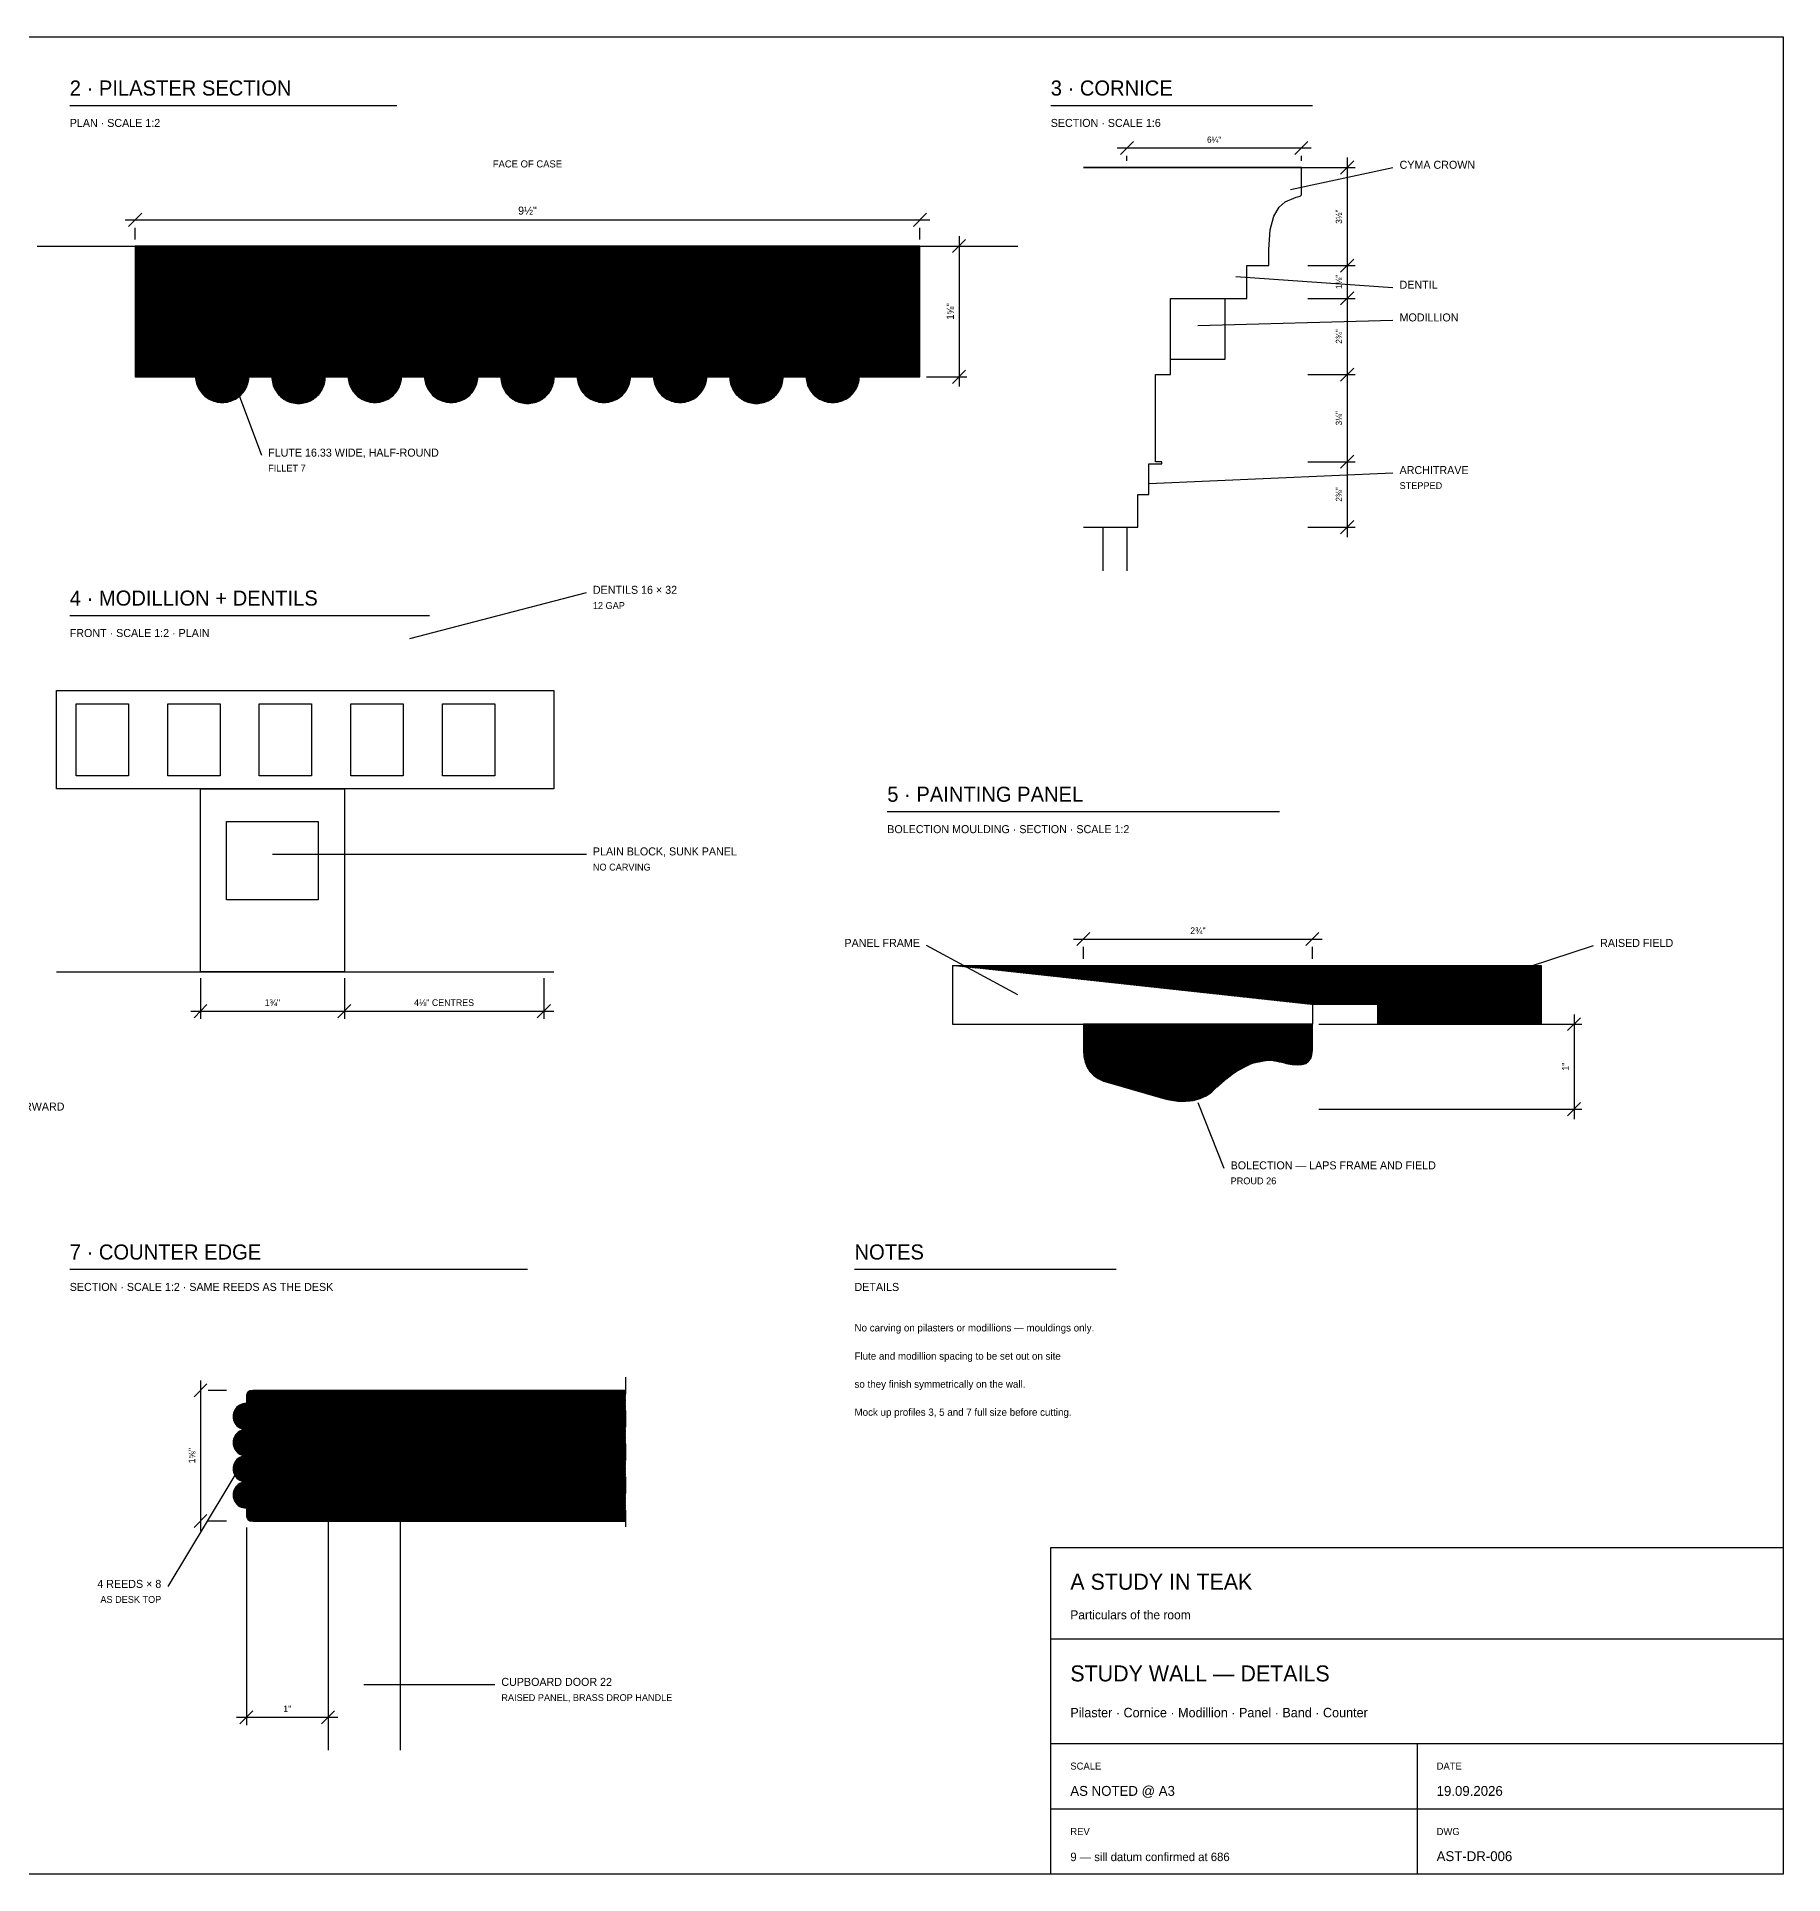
# Model space of a CAD drawing. Header units: inches. Extents: x 0.3 to 16.2, y 0.3 to 11.4.
# Drawn here: x 5.71 to 16.22, y 0.31 to 11.38 of the extents above; entities that cross this region are included whole.
import ezdxf
from ezdxf.enums import TextEntityAlignment as Align

# ---------------------------------------------------------------- set-up
doc = ezdxf.new("R2010")
doc.units = ezdxf.units.IN
doc.header["$LTSCALE"] = 0.009843
doc.header["$MEASUREMENT"] = 0
doc.linetypes.add('DASHED', pattern=[0.6, 0.5, -0.1])
for name, color, linetype in [('DIMENSIONS', 1, 'Continuous'), ('GEOMETRY', 7, 'Continuous'), ('HATCH', 8, 'Continuous'), ('TEXT', 7, 'Continuous')]:
    doc.layers.add(name, color=color, linetype=linetype)

msp = doc.modelspace()

# ---------------------------------------------------------------- hatches: boundary and pattern name
at = {"layer": 'HATCH'}
h = msp.add_hatch(dxfattribs=at)
h.set_pattern_fill('ANSI31', scale=0.015748031)
h.paths.add_polyline_path([(6.299, 10.118), (6.299, 9.331), (6.594, 9.331), (6.663, 9.331), (6.665, 9.31), (6.67, 9.29), (6.677, 9.271), (6.687, 9.253), (6.699, 9.236), (6.712, 9.221), (6.728, 9.207), (6.745, 9.196), (6.764, 9.187), (6.783, 9.181), (6.804, 9.177), (6.824, 9.176), (6.845, 9.177), (6.865, 9.181), (6.884, 9.187), (6.903, 9.196), (6.92, 9.207), (6.936, 9.221), (6.95, 9.236), (6.961, 9.253), (6.971, 9.271), (6.978, 9.29), (6.983, 9.31), (6.985, 9.331), (7.123, 9.331), (7.124, 9.31), (7.128, 9.289), (7.135, 9.269), (7.144, 9.25), (7.156, 9.233), (7.17, 9.217), (7.186, 9.203), (7.203, 9.191), (7.222, 9.182), (7.242, 9.175), (7.262, 9.171), (7.283, 9.17), (7.305, 9.171), (7.325, 9.175), (7.345, 9.182), (7.364, 9.191), (7.381, 9.203), (7.397, 9.217), (7.411, 9.233), (7.423, 9.25), (7.432, 9.269), (7.439, 9.289), (7.443, 9.31), (7.444, 9.331), (7.582, 9.331), (7.584, 9.31), (7.589, 9.29), (7.596, 9.271), (7.605, 9.253), (7.617, 9.236), (7.631, 9.221), (7.647, 9.207), (7.664, 9.196), (7.683, 9.187), (7.702, 9.181), (7.722, 9.177), (7.743, 9.176), (7.763, 9.177), (7.784, 9.181), (7.803, 9.187), (7.822, 9.196), (7.839, 9.207), (7.855, 9.221), (7.868, 9.236), (7.88, 9.253), (7.89, 9.271), (7.897, 9.29), (7.902, 9.31), (7.904, 9.331), (8.041, 9.331), (8.043, 9.31), (8.048, 9.29), (8.055, 9.271), (8.065, 9.253), (8.077, 9.236), (8.09, 9.221), (8.106, 9.207), (8.123, 9.196), (8.142, 9.187), (8.161, 9.181), (8.181, 9.177), (8.202, 9.176), (8.223, 9.177), (8.243, 9.181), (8.262, 9.187), (8.281, 9.196), (8.298, 9.207), (8.314, 9.221), (8.328, 9.236), (8.339, 9.253), (8.349, 9.271), (8.356, 9.29), (8.361, 9.31), (8.363, 9.331), (8.501, 9.331), (8.502, 9.31), (8.506, 9.289), (8.513, 9.269), (8.522, 9.25), (8.534, 9.233), (8.548, 9.217), (8.563, 9.203), (8.581, 9.191), (8.6, 9.182), (8.62, 9.175), (8.64, 9.171), (8.661, 9.17), (8.682, 9.171), (8.703, 9.175), (8.723, 9.182), (8.742, 9.191), (8.759, 9.203), (8.775, 9.217), (8.789, 9.233), (8.801, 9.25), (8.81, 9.269), (8.817, 9.289), (8.821, 9.31), (8.822, 9.331), (8.96, 9.331), (8.962, 9.31), (8.967, 9.29), (8.974, 9.271), (8.983, 9.253), (8.995, 9.236), (9.009, 9.221), (9.025, 9.207), (9.042, 9.196), (9.061, 9.187), (9.08, 9.181), (9.1, 9.177), (9.121, 9.176), (9.141, 9.177), (9.161, 9.181), (9.181, 9.187), (9.2, 9.196), (9.217, 9.207), (9.232, 9.221), (9.246, 9.236), (9.258, 9.253), (9.268, 9.271), (9.275, 9.29), (9.279, 9.31), (9.281, 9.331), (9.419, 9.331), (9.421, 9.31), (9.426, 9.29), (9.433, 9.271), (9.443, 9.253), (9.454, 9.236), (9.468, 9.221), (9.484, 9.207), (9.501, 9.196), (9.52, 9.187), (9.539, 9.181), (9.559, 9.177), (9.58, 9.176), (9.601, 9.177), (9.621, 9.181), (9.64, 9.187), (9.659, 9.196), (9.676, 9.207), (9.692, 9.221), (9.706, 9.236), (9.717, 9.253), (9.727, 9.271), (9.734, 9.29), (9.739, 9.31), (9.741, 9.331), (9.879, 9.331), (9.88, 9.31), (9.884, 9.289), (9.891, 9.269), (9.9, 9.25), (9.912, 9.233), (9.926, 9.217), (9.941, 9.203), (9.959, 9.191), (9.978, 9.182), (9.998, 9.175), (10.018, 9.171), (10.039, 9.17), (10.06, 9.171), (10.081, 9.175), (10.101, 9.182), (10.12, 9.191), (10.137, 9.203), (10.153, 9.217), (10.167, 9.233), (10.179, 9.25), (10.188, 9.269), (10.195, 9.289), (10.199, 9.31), (10.2, 9.331), (10.338, 9.331), (10.34, 9.31), (10.345, 9.29), (10.352, 9.271), (10.361, 9.253), (10.373, 9.236), (10.387, 9.221), (10.403, 9.207), (10.42, 9.196), (10.439, 9.187), (10.458, 9.181), (10.478, 9.177), (10.499, 9.176), (10.519, 9.177), (10.539, 9.181), (10.559, 9.187), (10.578, 9.196), (10.595, 9.207), (10.61, 9.221), (10.624, 9.236), (10.636, 9.253), (10.646, 9.271), (10.653, 9.29), (10.657, 9.31), (10.659, 9.331), (11.024, 9.331), (11.024, 10.118), (6.299, 10.118)])
h = msp.add_hatch(dxfattribs=at)
h.set_pattern_fill('ANSI31', scale=0.015748031)
h.paths.add_polyline_path([(11.22, 5.787), (14.764, 5.787), (14.764, 5.433), (13.78, 5.433), (13.78, 5.551), (13.386, 5.551)])
h = msp.add_hatch(dxfattribs=at)
h.set_pattern_fill('ANSI31', scale=0.015748031)
h.paths.add_polyline_path([(12.008, 5.433), (12.008, 5.276), (12.018, 5.204), (12.047, 5.148), (12.096, 5.106), (12.165, 5.079), (12.441, 5), (12.552, 4.973), (12.648, 4.97), (12.729, 4.993), (12.795, 5.039), (12.911, 5.138), (13.022, 5.197), (13.127, 5.217), (13.228, 5.197), (13.297, 5.187), (13.346, 5.197), (13.376, 5.226), (13.386, 5.276), (13.386, 5.433), (12.008, 5.433)])
h = msp.add_hatch(dxfattribs=at)
h.set_pattern_fill('ANSI31', scale=0.01574803)
h.paths.add_polyline_path([(9.252, 3.228), (7.008, 3.228), (6.991, 3.226), (6.978, 3.219), (6.971, 3.206), (6.969, 3.189), (6.969, 3.15), (6.958, 3.149), (6.948, 3.147), (6.938, 3.144), (6.929, 3.139), (6.921, 3.133), (6.913, 3.127), (6.906, 3.119), (6.9, 3.11), (6.896, 3.101), (6.892, 3.091), (6.89, 3.081), (6.89, 3.071), (6.89, 3.061), (6.892, 3.05), (6.896, 3.041), (6.9, 3.031), (6.906, 3.023), (6.913, 3.015), (6.921, 3.008), (6.929, 3.003), (6.938, 2.998), (6.948, 2.995), (6.958, 2.993), (6.969, 2.992), (6.958, 2.991), (6.948, 2.989), (6.938, 2.986), (6.929, 2.982), (6.921, 2.976), (6.913, 2.969), (6.906, 2.961), (6.9, 2.953), (6.896, 2.943), (6.892, 2.934), (6.89, 2.924), (6.89, 2.913), (6.89, 2.903), (6.892, 2.893), (6.896, 2.883), (6.9, 2.874), (6.906, 2.865), (6.913, 2.858), (6.921, 2.851), (6.929, 2.845), (6.938, 2.841), (6.948, 2.837), (6.958, 2.835), (6.969, 2.835), (6.958, 2.834), (6.948, 2.832), (6.938, 2.829), (6.929, 2.824), (6.921, 2.818), (6.913, 2.812), (6.906, 2.804), (6.9, 2.795), (6.896, 2.786), (6.892, 2.776), (6.89, 2.766), (6.89, 2.756), (6.89, 2.746), (6.892, 2.736), (6.896, 2.726), (6.9, 2.717), (6.906, 2.708), (6.913, 2.7), (6.921, 2.693), (6.929, 2.688), (6.938, 2.683), (6.948, 2.68), (6.958, 2.678), (6.969, 2.677), (6.958, 2.676), (6.948, 2.674), (6.938, 2.671), (6.929, 2.667), (6.921, 2.661), (6.913, 2.654), (6.906, 2.646), (6.9, 2.638), (6.896, 2.629), (6.892, 2.619), (6.89, 2.609), (6.89, 2.598), (6.89, 2.588), (6.892, 2.578), (6.896, 2.568), (6.9, 2.559), (6.906, 2.55), (6.913, 2.543), (6.921, 2.536), (6.929, 2.53), (6.938, 2.526), (6.948, 2.522), (6.958, 2.52), (6.969, 2.52), (6.969, 2.48), (6.971, 2.463), (6.978, 2.451), (6.991, 2.443), (7.008, 2.441), (9.252, 2.441)])

# ---------------------------------------------------------------- linework, layer by layer
at = {"layer": 'DIMENSIONS'}
for p, q in [((12.231, 10.669), (12.31, 10.748)), ((13.281, 10.669), (13.359, 10.748)), ((12.211, 10.709), (13.379, 10.709)), ((12.27, 10.63), (12.27, 10.661)), ((13.32, 10.63), (13.32, 10.661)), ((13.556, 10.551), (13.635, 10.63)), ((13.596, 10.65), (13.596, 8.366)), ((13.359, 10.591), (13.643, 10.591)), ((6.26, 10.236), (6.339, 10.315)), ((10.984, 10.236), (11.063, 10.315)), ((6.24, 10.276), (11.083, 10.276)), ((6.299, 10.157), (6.299, 10.228)), ((11.024, 10.157), (11.024, 10.228)), ((11.063, 10.118), (11.307, 10.118)), ((11.22, 10.079), (11.299, 10.157)), ((11.26, 10.177), (11.26, 9.272)), ((13.359, 10), (13.643, 10)), ((13.556, 9.961), (13.635, 10.039)), ((13.359, 9.803), (13.643, 9.803)), ((13.556, 9.764), (13.635, 9.843)), ((11.063, 9.331), (11.307, 9.331)), ((11.22, 9.291), (11.299, 9.37)), ((13.359, 9.344), (13.643, 9.344)), ((13.556, 9.304), (13.635, 9.383)), ((13.556, 8.78), (13.635, 8.858)), ((13.359, 8.819), (13.643, 8.819)), ((13.359, 8.425), (13.643, 8.425)), ((13.556, 8.386), (13.635, 8.465)), ((11.969, 5.906), (12.047, 5.984)), ((13.346, 5.906), (13.425, 5.984)), ((11.949, 5.945), (13.445, 5.945)), ((12.008, 5.827), (12.008, 5.898)), ((13.386, 5.827), (13.386, 5.898)), ((6.693, 5.709), (6.693, 5.465)), ((7.559, 5.709), (7.559, 5.465)), ((7.559, 5.709), (7.559, 5.465)), ((8.76, 5.709), (8.76, 5.465)), ((6.654, 5.472), (6.732, 5.551)), ((7.52, 5.472), (7.598, 5.551)), ((7.52, 5.472), (7.598, 5.551)), ((8.72, 5.472), (8.799, 5.551)), ((6.634, 5.512), (7.618, 5.512)), ((7.5, 5.512), (8.819, 5.512)), ((13.425, 5.433), (15.008, 5.433)), ((14.921, 5.394), (15, 5.472)), ((14.961, 5.492), (14.961, 4.862)), ((13.425, 4.921), (15.008, 4.921)), ((14.921, 4.882), (15, 4.961)), ((6.654, 3.189), (6.732, 3.268)), ((6.693, 3.287), (6.693, 2.382)), ((6.85, 3.228), (6.74, 3.228)), ((6.654, 2.402), (6.732, 2.48)), ((6.85, 2.441), (6.74, 2.441)), ((6.969, 2.402), (6.969, 1.213)), ((7.461, 2.402), (7.461, 1.213)), ((6.909, 1.26), (7.52, 1.26)), ((6.929, 1.22), (7.008, 1.299)), ((7.421, 1.22), (7.5, 1.299))]:
    msp.add_line(p, q, dxfattribs=at)
at = {"layer": 'GEOMETRY'}
for p, q in [((5.906, 10.965), (7.874, 10.965)), ((11.811, 10.965), (13.386, 10.965)), ((13.255, 10.459), (13.871, 10.591)), ((5.709, 10.118), (11.614, 10.118)), ((12.926, 9.934), (13.871, 9.869)), ((12.697, 9.639), (13.871, 9.672)), ((6.824, 9.491), (7.06, 8.858)), ((12.402, 8.688), (13.871, 8.753)), ((7.953, 7.756), (9.016, 8.031)), ((5.906, 7.894), (8.071, 7.894)), ((10.827, 6.713), (13.189, 6.713)), ((7.126, 6.457), (9.016, 6.457)), ((11.614, 5.61), (11.063, 5.906)), ((14.173, 5.61), (15.079, 5.906)), ((5.827, 5.748), (8.819, 5.748)), ((12.697, 4.961), (12.854, 4.567)), ((5.906, 3.957), (8.661, 3.957)), ((10.63, 3.957), (12.205, 3.957)), ((6.969, 2.835), (6.496, 2.047)), ((11.811, 1.732), (16.22, 1.732)), ((7.677, 1.457), (8.465, 1.457)), ((11.811, 1.102), (16.22, 1.102)), ((14.016, 1.102), (14.016, 0.315)), ((11.811, 0.709), (16.22, 0.709))]:
    msp.add_line(p, q, dxfattribs=at)
for points in [[(0.315, 11.378), (16.22, 11.378), (16.22, 0.315), (0.315, 0.315), (0.315, 11.378)], [(12.27, 8.425), (12.336, 8.425), (12.336, 8.622), (12.402, 8.622), (12.402, 8.806), (12.48, 8.806), (12.48, 8.819), (12.441, 8.819), (12.441, 9.344), (12.533, 9.344), (12.533, 9.436), (12.861, 9.436), (12.861, 9.803), (12.992, 9.803), (12.992, 10), (13.123, 10), (13.123, 10.098), (13.132, 10.215), (13.154, 10.297), (13.186, 10.352), (13.222, 10.385), (13.289, 10.412), (13.312, 10.418), (13.32, 10.427), (13.32, 10.591), (12.008, 10.591)], [(12.008, 10.591), (13.451, 10.591)], [(6.299, 10.118), (6.299, 9.331), (6.594, 9.331), (6.663, 9.331)], [(10.659, 9.331), (11.024, 9.331), (11.024, 10.118), (6.299, 10.118)], [(12.533, 9.436), (12.533, 9.803), (12.573, 9.803), (12.641, 9.803), (12.737, 9.803), (12.861, 9.803)], [(6.985, 9.331), (7.123, 9.331)], [(7.444, 9.331), (7.582, 9.331)], [(7.904, 9.331), (8.041, 9.331)], [(8.363, 9.331), (8.501, 9.331)], [(8.822, 9.331), (8.96, 9.331)], [(9.281, 9.331), (9.419, 9.331)], [(9.741, 9.331), (9.879, 9.331)], [(10.2, 9.331), (10.338, 9.331)], [(12.008, 8.425), (12.27, 8.425), (12.27, 8.163)], [(12.008, 8.425), (12.27, 8.425)], [(12.126, 8.425), (12.27, 8.425), (12.27, 8.163)], [(12.126, 8.163), (12.126, 8.425)], [(5.827, 7.441), (8.819, 7.441), (8.819, 6.85), (5.827, 6.85), (5.827, 7.441)], [(5.945, 7.362), (6.26, 7.362), (6.26, 6.929), (5.945, 6.929), (5.945, 7.362)], [(6.496, 7.362), (6.811, 7.362), (6.811, 6.929), (6.496, 6.929), (6.496, 7.362)], [(7.047, 7.362), (7.362, 7.362), (7.362, 6.929), (7.047, 6.929), (7.047, 7.362)], [(7.598, 7.362), (7.913, 7.362), (7.913, 6.929), (7.598, 6.929), (7.598, 7.362)], [(8.15, 7.362), (8.465, 7.362), (8.465, 6.929), (8.15, 6.929), (8.15, 7.362)], [(6.693, 6.85), (7.559, 6.85), (7.559, 5.748), (6.693, 5.748), (6.693, 6.85)], [(6.85, 6.654), (7.402, 6.654), (7.402, 6.181), (6.85, 6.181), (6.85, 6.654)], [(11.22, 5.787), (14.764, 5.787), (14.764, 5.433), (13.78, 5.433), (13.78, 5.551), (13.386, 5.551)], [(11.22, 5.787), (11.22, 5.433), (12.008, 5.433)], [(13.386, 5.551), (13.386, 5.433)], [(12.008, 5.433), (12.008, 5.276)], [(13.386, 5.276), (13.386, 5.433), (12.008, 5.433)], [(12.165, 5.079), (12.441, 5)], [(9.252, 3.228), (7.008, 3.228)], [(6.969, 3.189), (6.969, 3.15)], [(6.969, 2.52), (6.969, 2.48)], [(7.008, 2.441), (9.252, 2.441)], [(7.461, 2.441), (7.461, 1.063)], [(7.894, 2.441), (7.894, 1.063)], [(11.811, 2.283), (16.22, 2.283), (16.22, 0.315), (11.811, 0.315), (11.811, 2.283)]]:
    msp.add_lwpolyline(points, dxfattribs=at)
at = {"layer": 'GEOMETRY', "linetype": 'DASHED'}
msp.add_lwpolyline([(9.252, 3.307), (9.252, 2.362)], dxfattribs=at)
at = {"layer": 'GEOMETRY'}
for points, knots in [([(6.663, 9.331), (6.664, 9.303), (6.672, 9.276), (6.687, 9.253), (6.701, 9.229), (6.721, 9.21), (6.745, 9.196), (6.769, 9.183), (6.797, 9.176), (6.824, 9.176), (6.852, 9.176), (6.879, 9.183), (6.903, 9.196), (6.927, 9.21), (6.947, 9.229), (6.961, 9.253), (6.976, 9.276), (6.984, 9.303), (6.985, 9.331)], [0, 0, 0, 0, 1, 1, 1, 2, 2, 2, 3, 3, 3, 4, 4, 4, 5, 5, 5, 6, 6, 6, 6]), ([(7.123, 9.331), (7.123, 9.302), (7.13, 9.275), (7.144, 9.25), (7.158, 9.226), (7.179, 9.206), (7.203, 9.191), (7.227, 9.177), (7.255, 9.17), (7.283, 9.17), (7.312, 9.17), (7.339, 9.177), (7.364, 9.191), (7.388, 9.206), (7.409, 9.226), (7.423, 9.25), (7.437, 9.275), (7.444, 9.302), (7.444, 9.331)], [0, 0, 0, 0, 1, 1, 1, 2, 2, 2, 3, 3, 3, 4, 4, 4, 5, 5, 5, 6, 6, 6, 6]), ([(7.582, 9.331), (7.583, 9.303), (7.591, 9.276), (7.605, 9.253), (7.62, 9.229), (7.64, 9.21), (7.664, 9.196), (7.688, 9.183), (7.715, 9.176), (7.743, 9.176), (7.77, 9.176), (7.798, 9.183), (7.822, 9.196), (7.846, 9.21), (7.866, 9.229), (7.88, 9.253), (7.895, 9.276), (7.903, 9.303), (7.904, 9.331)], [0, 0, 0, 0, 1, 1, 1, 2, 2, 2, 3, 3, 3, 4, 4, 4, 5, 5, 5, 6, 6, 6, 6]), ([(8.041, 9.331), (8.042, 9.303), (8.05, 9.276), (8.065, 9.253), (8.079, 9.229), (8.099, 9.21), (8.123, 9.196), (8.147, 9.183), (8.174, 9.176), (8.202, 9.176), (8.23, 9.176), (8.257, 9.183), (8.281, 9.196), (8.305, 9.21), (8.325, 9.229), (8.339, 9.253), (8.354, 9.276), (8.362, 9.303), (8.363, 9.331)], [0, 0, 0, 0, 1, 1, 1, 2, 2, 2, 3, 3, 3, 4, 4, 4, 5, 5, 5, 6, 6, 6, 6]), ([(8.501, 9.331), (8.501, 9.302), (8.508, 9.275), (8.522, 9.25), (8.536, 9.226), (8.557, 9.206), (8.581, 9.191), (8.605, 9.177), (8.633, 9.17), (8.661, 9.17), (8.69, 9.17), (8.717, 9.177), (8.742, 9.191), (8.766, 9.206), (8.787, 9.226), (8.801, 9.25), (8.815, 9.275), (8.822, 9.302), (8.822, 9.331)], [0, 0, 0, 0, 1, 1, 1, 2, 2, 2, 3, 3, 3, 4, 4, 4, 5, 5, 5, 6, 6, 6, 6]), ([(8.96, 9.331), (8.961, 9.303), (8.969, 9.276), (8.983, 9.253), (8.998, 9.229), (9.018, 9.21), (9.042, 9.196), (9.066, 9.183), (9.093, 9.176), (9.121, 9.176), (9.148, 9.176), (9.175, 9.183), (9.2, 9.196), (9.224, 9.21), (9.244, 9.229), (9.258, 9.253), (9.272, 9.276), (9.281, 9.303), (9.281, 9.331)], [0, 0, 0, 0, 1, 1, 1, 2, 2, 2, 3, 3, 3, 4, 4, 4, 5, 5, 5, 6, 6, 6, 6]), ([(9.419, 9.331), (9.42, 9.303), (9.428, 9.276), (9.443, 9.253), (9.457, 9.229), (9.477, 9.21), (9.501, 9.196), (9.525, 9.183), (9.552, 9.176), (9.58, 9.176), (9.608, 9.176), (9.635, 9.183), (9.659, 9.196), (9.683, 9.21), (9.703, 9.229), (9.717, 9.253), (9.732, 9.276), (9.74, 9.303), (9.741, 9.331)], [0, 0, 0, 0, 1, 1, 1, 2, 2, 2, 3, 3, 3, 4, 4, 4, 5, 5, 5, 6, 6, 6, 6]), ([(9.879, 9.331), (9.879, 9.302), (9.886, 9.275), (9.9, 9.25), (9.914, 9.226), (9.935, 9.206), (9.959, 9.191), (9.983, 9.177), (10.011, 9.17), (10.039, 9.17), (10.068, 9.17), (10.095, 9.177), (10.12, 9.191), (10.144, 9.206), (10.165, 9.226), (10.179, 9.25), (10.193, 9.275), (10.2, 9.302), (10.2, 9.331)], [0, 0, 0, 0, 1, 1, 1, 2, 2, 2, 3, 3, 3, 4, 4, 4, 5, 5, 5, 6, 6, 6, 6]), ([(10.338, 9.331), (10.339, 9.303), (10.347, 9.276), (10.361, 9.253), (10.376, 9.229), (10.396, 9.21), (10.42, 9.196), (10.444, 9.183), (10.471, 9.176), (10.499, 9.176), (10.526, 9.176), (10.553, 9.183), (10.578, 9.196), (10.602, 9.21), (10.622, 9.229), (10.636, 9.253), (10.65, 9.276), (10.658, 9.303), (10.659, 9.331)], [0, 0, 0, 0, 1, 1, 1, 2, 2, 2, 3, 3, 3, 4, 4, 4, 5, 5, 5, 6, 6, 6, 6]), ([(12.441, 5), (12.598, 4.948), (12.717, 4.961), (12.795, 5.039), (12.953, 5.197), (13.097, 5.249), (13.228, 5.197)], [0, 0, 0, 0, 1, 1, 1, 2, 2, 2, 2]), ([(6.969, 3.15), (6.955, 3.15), (6.941, 3.146), (6.929, 3.139), (6.917, 3.132), (6.907, 3.122), (6.9, 3.11), (6.893, 3.098), (6.89, 3.085), (6.89, 3.071), (6.89, 3.057), (6.893, 3.043), (6.9, 3.031), (6.907, 3.02), (6.917, 3.01), (6.929, 3.003), (6.941, 2.996), (6.955, 2.992), (6.969, 2.992)], [0, 0, 0, 0, 1, 1, 1, 2, 2, 2, 3, 3, 3, 4, 4, 4, 5, 5, 5, 6, 6, 6, 6]), ([(6.969, 2.992), (6.955, 2.992), (6.941, 2.988), (6.929, 2.982), (6.917, 2.975), (6.907, 2.965), (6.9, 2.953), (6.893, 2.941), (6.89, 2.927), (6.89, 2.913), (6.89, 2.9), (6.893, 2.886), (6.9, 2.874), (6.907, 2.862), (6.917, 2.852), (6.929, 2.845), (6.941, 2.838), (6.955, 2.835), (6.969, 2.835)], [0, 0, 0, 0, 1, 1, 1, 2, 2, 2, 3, 3, 3, 4, 4, 4, 5, 5, 5, 6, 6, 6, 6]), ([(6.969, 2.835), (6.955, 2.835), (6.941, 2.831), (6.929, 2.824), (6.917, 2.817), (6.907, 2.807), (6.9, 2.795), (6.893, 2.783), (6.89, 2.77), (6.89, 2.756), (6.89, 2.742), (6.893, 2.729), (6.9, 2.717), (6.907, 2.705), (6.917, 2.695), (6.929, 2.688), (6.941, 2.681), (6.955, 2.677), (6.969, 2.677)], [0, 0, 0, 0, 1, 1, 1, 2, 2, 2, 3, 3, 3, 4, 4, 4, 5, 5, 5, 6, 6, 6, 6]), ([(6.969, 2.677), (6.955, 2.677), (6.941, 2.674), (6.929, 2.667), (6.917, 2.66), (6.907, 2.65), (6.9, 2.638), (6.893, 2.626), (6.89, 2.612), (6.89, 2.598), (6.89, 2.585), (6.893, 2.571), (6.9, 2.559), (6.907, 2.547), (6.917, 2.537), (6.929, 2.53), (6.941, 2.523), (6.955, 2.52), (6.969, 2.52)], [0, 0, 0, 0, 1, 1, 1, 2, 2, 2, 3, 3, 3, 4, 4, 4, 5, 5, 5, 6, 6, 6, 6])]:
    msp.add_open_spline(points, degree=3, knots=knots, dxfattribs=at)
for points in [[(12.008, 5.276), (12.008, 5.171), (12.06, 5.105), (12.165, 5.079)], [(13.228, 5.197), (13.333, 5.171), (13.386, 5.197), (13.386, 5.276)], [(7.008, 3.228), (6.982, 3.228), (6.969, 3.215), (6.969, 3.189)], [(6.969, 2.48), (6.969, 2.454), (6.982, 2.441), (7.008, 2.441)]]:
    msp.add_open_spline(points, degree=3, dxfattribs=at)

# ---------------------------------------------------------------- texts
at = {"layer": 'TEXT'}
for s, height, p in [('2 · PILASTER SECTION', 0.09071, (5.906, 11.024)), ('3 · CORNICE', 0.09071, (11.811, 11.024)), ('PLAN · SCALE 1:2', 0.04819, (5.906, 10.835)), ('SECTION · SCALE 1:6', 0.04819, (11.811, 10.835)), ('CYMA CROWN', 0.0482, (13.911, 10.583)), ('DENTIL', 0.0482, (13.911, 9.861)), ('MODILLION', 0.0482, (13.911, 9.664)), ('FLUTE 16.33 WIDE, HALF-ROUND', 0.04819, (7.1, 8.85)), ('FILLET 7', 0.0411, (7.1, 8.76)), ('ARCHITRAVE', 0.0482, (13.911, 8.745)), ('STEPPED', 0.0411, (13.911, 8.655)), ('4 · MODILLION + DENTILS', 0.09071, (5.906, 7.953)), ('12 GAP', 0.0411, (9.055, 7.933)), ('DENTILS 16 × 32', 0.04819, (9.055, 8.024)), ('FRONT · SCALE 1:2 · PLAIN', 0.04819, (5.906, 7.764)), ('5 · PAINTING PANEL', 0.09071, (10.827, 6.772)), ('BOLECTION MOULDING · SECTION · SCALE 1:2', 0.04819, (10.827, 6.583)), ('PLAIN BLOCK, SUNK PANEL', 0.04819, (9.055, 6.449)), ('NO CARVING', 0.0411, (9.055, 6.358)), ('RAISED FIELD', 0.04819, (15.118, 5.898)), ('PEDESTAL, 50 FORWARD', 0.04819, (5.079, 4.913)), ('BOLECTION — LAPS FRAME AND FIELD', 0.04819, (12.894, 4.559)), ('PROUD 26', 0.0411, (12.894, 4.469)), ('7 · COUNTER EDGE', 0.09071, (5.906, 4.016)), ('NOTES', 0.0907, (10.63, 4.016)), ('SECTION · SCALE 1:2 · SAME REEDS AS THE DESK', 0.04819, (5.906, 3.827)), ('DETAILS', 0.0482, (10.63, 3.827)), ('No carving on pilasters or modillions — mouldings only.', 0.04394, (10.63, 3.583)), ('Flute and modillion spacing to be set out on site', 0.04394, (10.63, 3.413)), ('so they finish symmetrically on the wall.', 0.04394, (10.63, 3.244)), ('Mock up profiles 3, 5 and 7 full size before cutting.', 0.04394, (10.63, 3.075)), ('A STUDY IN TEAK', 0.09638, (11.929, 2.028)), ('Particulars of the room', 0.05386, (11.929, 1.85)), ('STUDY WALL — DETAILS', 0.09638, (11.929, 1.476)), ('CUPBOARD DOOR 22', 0.04819, (8.504, 1.449)), ('RAISED PANEL, BRASS DROP HANDLE', 0.0411, (8.504, 1.358)), ('Pilaster · Cornice · Modillion · Panel · Band · Counter', 0.05669, (11.929, 1.26)), ('SCALE', 0.0425, (11.929, 0.945)), ('DATE', 0.0425, (14.134, 0.945)), ('AS NOTED @ A3', 0.05953, (11.929, 0.787)), ('19.09.2026', 0.0595, (14.134, 0.787)), ('REV', 0.0425, (11.929, 0.551)), ('DWG', 0.0425, (14.134, 0.551)), ('9 — sill datum confirmed at 686', 0.05102, (11.929, 0.394)), ('AST-DR-006', 0.0595, (14.134, 0.394))]:
    msp.add_text(s, height=height, dxfattribs=at).set_placement(p)
for s, height, p in [('6¼"', 0.0369, (12.795, 10.74)), ('FACE OF CASE', 0.04252, (8.661, 10.591)), ('9½"', 0.0482, (8.661, 10.307)), ('2¾"', 0.0397, (12.697, 5.976)), ('1¾"', 0.0397, (7.126, 5.543)), ('4⅛" CENTRES', 0.03969, (8.159, 5.543)), ('1"', 0.0397, (7.215, 1.291))]:
    msp.add_text(s, height=height, dxfattribs=at).set_placement(p, align=Align.CENTER)
for s, height, p in [('3½"', 0.0369, (13.564, 10.295)), ('1⅛"', 0.0369, (13.564, 9.902)), ('1⅝"', 0.0425, (11.228, 9.724)), ('2¾"', 0.0369, (13.564, 9.573)), ('3⅛"', 0.0369, (13.564, 9.081)), ('2⅜"', 0.0369, (13.564, 8.622)), ('1"', 0.0397, (14.929, 5.177)), ('1⅝"', 0.0397, (6.661, 2.835))]:
    msp.add_text(s, height=height, rotation=90, dxfattribs=at).set_placement(p, align=Align.CENTER)
for s, height, p in [('PANEL FRAME', 0.04819, (11.024, 5.898)), ('4 REEDS × 8', 0.04819, (6.457, 2.039)), ('AS DESK TOP', 0.0411, (6.457, 1.949))]:
    msp.add_text(s, height=height, dxfattribs=at).set_placement(p, align=Align.RIGHT)

doc.saveas('drawing.dxf')
